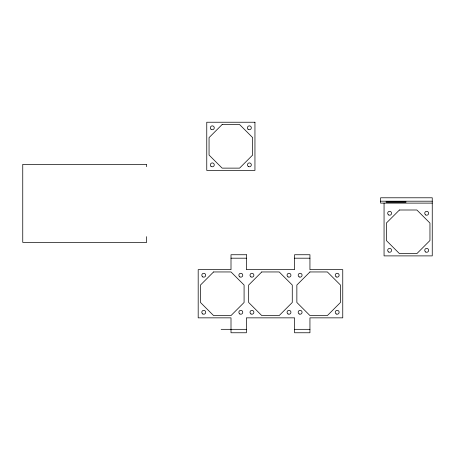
<?xml version="1.0" encoding="UTF-8"?>
<svg xmlns="http://www.w3.org/2000/svg" width="455" height="455" viewBox="0 0 455 455"><rect width="100%" height="100%" fill="white"/><g stroke="black" fill="none" stroke-linecap="round" stroke-linejoin="round"><path stroke-width="0.68" d="M380.619 201.195L432.25 201.195M432.25 203.112L380.619 203.112L380.619 197.788L432.25 197.788L432.25 255.892L384.06 255.892L384.06 203.112M231.004 258.19L246.377 258.19M294.567 258.19L309.94 258.19M221.136 329.323L246.377 329.323M294.567 329.323L309.94 329.323M146.664 166.667L146.664 164.369L22.75 164.369L22.75 242.39L146.664 242.39L146.664 236.657M222.137 124.528L209.055 137.609L209.055 155.047L222.137 168.128L239.575 168.128L252.656 155.047L252.656 137.609L239.575 124.528L222.137 124.528M213.56 271.954L200.484 285.035L200.484 302.478L213.56 315.554L231.004 315.554L244.085 302.478L244.085 285.035L231.004 271.954L213.56 271.954M261.75 271.954L248.669 285.035L248.669 302.478L261.75 315.554L279.194 315.554L292.269 302.478L292.269 285.035L279.194 271.954L261.75 271.954M309.94 271.954L296.859 285.035L296.859 302.478L309.94 315.554L327.378 315.554L340.459 302.478L340.459 285.035L327.378 271.954L309.94 271.954M399.433 210L386.358 223.075L386.358 240.519L399.433 253.6L416.877 253.6L429.958 240.519L429.958 223.075L416.877 210L399.433 210M254.948 122.236L206.763 122.236L206.763 170.426L254.948 170.426L254.948 122.236M403.619 201.645L388.473 201.645A2.525 0.353 0 0 0 385.948 201.997A2.525 0.353 0 0 0 388.473 202.35L403.619 202.35A2.525 0.353 0 0 0 406.139 201.997A2.525 0.353 0 0 0 403.619 201.645M246.377 254.743L231.004 254.743L231.004 269.661L198.187 269.661L198.187 317.852L231.004 317.852L231.004 332.764L246.377 332.764L246.377 317.852L294.567 317.852L294.567 332.764L309.94 332.764L309.94 317.852L342.757 317.852L342.757 269.661L309.94 269.661L309.94 254.743L294.567 254.743L294.567 269.661L246.377 269.661L246.377 254.743M248.009 129.18A1.951 1.951 0 0 0 251.268 128.304A1.951 1.951 0 0 0 248.879 125.916A1.951 1.951 0 0 0 248.009 129.18M248.413 166.547A1.951 1.951 0 0 0 251.336 164.858A1.951 1.951 0 0 0 248.413 163.169A1.951 1.951 0 0 0 248.413 166.547M210.949 129.18A1.951 1.951 0 0 0 214.208 128.304A1.951 1.951 0 0 0 211.82 125.916A1.951 1.951 0 0 0 210.949 129.18M210.949 166.24A1.951 1.951 0 0 0 214.208 165.364A1.951 1.951 0 0 0 211.82 162.975A1.951 1.951 0 0 0 210.949 166.24M336.217 313.973A1.951 1.951 0 0 0 339.14 312.284A1.951 1.951 0 0 0 336.217 310.594A1.951 1.951 0 0 0 336.217 313.973M299.157 313.973A1.951 1.951 0 0 0 302.08 312.284A1.951 1.951 0 0 0 299.157 310.594A1.951 1.951 0 0 0 299.157 313.973M336.217 276.913A1.951 1.951 0 0 0 339.14 275.224A1.951 1.951 0 0 0 336.217 273.535A1.951 1.951 0 0 0 336.217 276.913M299.157 276.913A1.951 1.951 0 0 0 302.08 275.224A1.951 1.951 0 0 0 299.157 273.535A1.951 1.951 0 0 0 299.157 276.913M239.836 313.973A1.951 1.951 0 0 0 242.765 312.284A1.951 1.951 0 0 0 239.836 310.594A1.951 1.951 0 0 0 239.836 313.973M239.836 276.913A1.951 1.951 0 0 0 242.765 275.224A1.951 1.951 0 0 0 239.836 273.535A1.951 1.951 0 0 0 239.836 276.913M202.776 276.913A1.951 1.951 0 0 0 205.7 275.224A1.951 1.951 0 0 0 202.776 273.535A1.951 1.951 0 0 0 202.776 276.913M202.776 313.973A1.951 1.951 0 0 0 205.7 312.284A1.951 1.951 0 0 0 202.776 310.594A1.951 1.951 0 0 0 202.776 313.973M250.967 313.973A1.951 1.951 0 0 0 253.89 312.284A1.951 1.951 0 0 0 250.967 310.594A1.951 1.951 0 0 0 250.967 313.973M288.026 313.973A1.951 1.951 0 0 0 290.95 312.284A1.951 1.951 0 0 0 288.026 310.594A1.951 1.951 0 0 0 288.026 313.973M288.026 276.913A1.951 1.951 0 0 0 290.95 275.224A1.951 1.951 0 0 0 288.026 273.535A1.951 1.951 0 0 0 288.026 276.913M250.967 276.913A1.951 1.951 0 0 0 253.89 275.224A1.951 1.951 0 0 0 250.967 273.535A1.951 1.951 0 0 0 250.967 276.913M425.709 214.959A1.951 1.951 0 0 0 428.638 213.27A1.951 1.951 0 0 0 425.709 211.581A1.951 1.951 0 0 0 425.709 214.959M425.709 252.019A1.951 1.951 0 0 0 428.638 250.33A1.951 1.951 0 0 0 425.709 248.64A1.951 1.951 0 0 0 425.709 252.019M388.65 214.959A1.951 1.951 0 0 0 391.579 213.27A1.951 1.951 0 0 0 388.65 211.581A1.951 1.951 0 0 0 388.65 214.959M388.65 252.019A1.951 1.951 0 0 0 391.579 250.33A1.951 1.951 0 0 0 388.65 248.64A1.951 1.951 0 0 0 388.65 252.019"/></g></svg>
